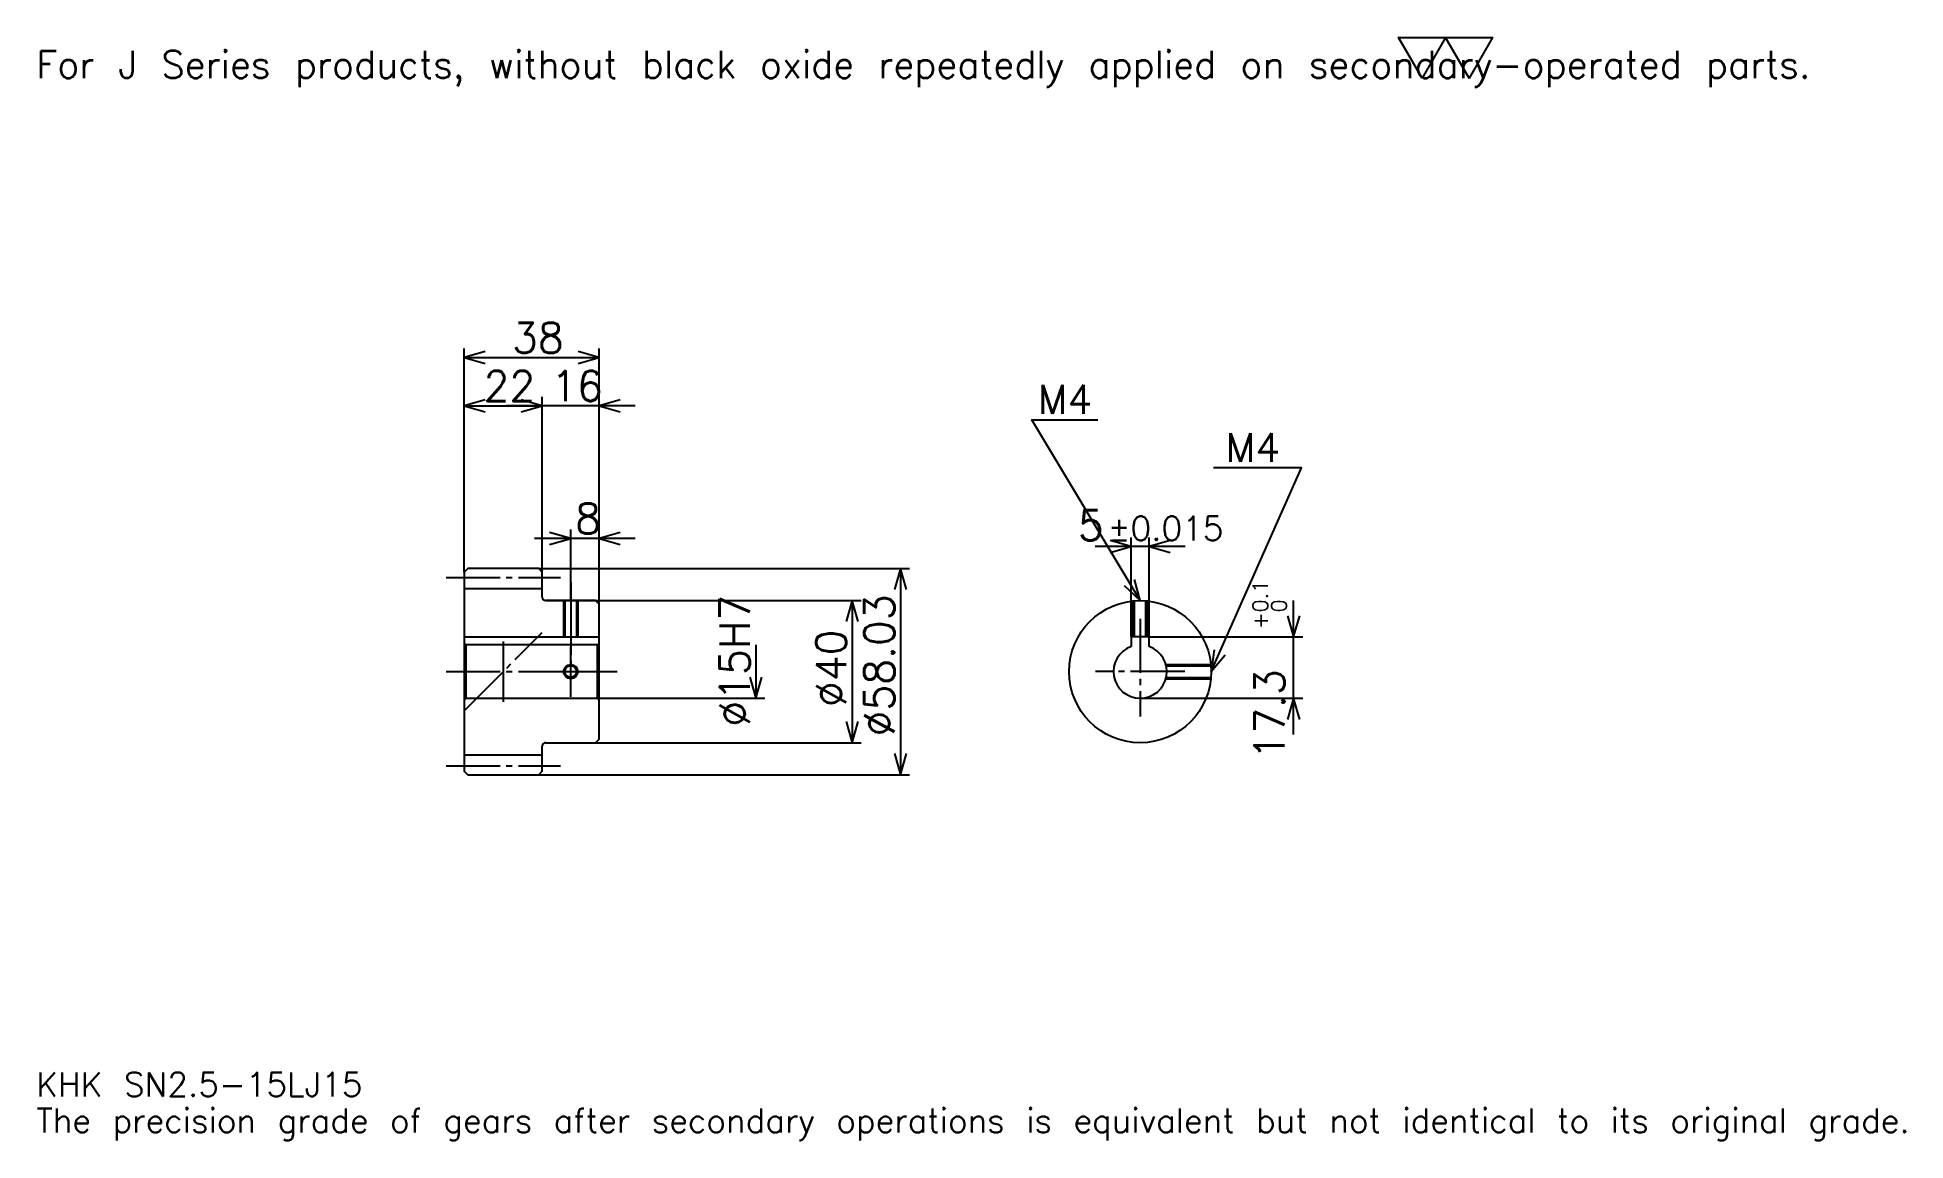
# Model space of a CAD drawing. Extents: x 17 to 543, y 6 to 317.
import ezdxf

# ---------------------------------------------------------------- set-up
doc = ezdxf.new("R2010")
doc.units = 0
doc.linetypes.add('DASHDOT', pattern=[20.347826, 15.26087, -1.695652, 1.695652, -1.695652])
doc.layers.get('0').update_dxf_attribs({"linetype": 'CONTINUOUS'})
doc.layers.add('DASHDOT', color=6, linetype='DASHDOT')
doc.styles.add('KANJI', font='TXT', dxfattribs={"bigfont": 'BIGFONT'})

msp = doc.modelspace()

# ---------------------------------------------------------------- linework, layer by layer
at = {"color": 5}
for p, q in [((137.347839, 167.212158), (137.347839, 229.103455)), ((137.347839, 226.559982), (175.347839, 226.559982)), ((175.347839, 167.212158), (175.347839, 229.103455)), ((137.347839, 212.994751), (159.347839, 212.994751)), ((185.521759, 212.994751), (149.17392, 212.994751)), ((159.347839, 167.212158), (159.347839, 215.538239)), ((185.521759, 175.690414), (157.17392, 175.690414)), ((167.347839, 167.212158), (167.347839, 178.233887)), ((325.108704, 147.995651), (325.108704, 175.973907)), ((330.108704, 147.995651), (330.108704, 175.973907)), ((340.282623, 173.430435), (314.934784, 173.430435)), ((137.347839, 166.212158), (137.347839, 167.212158)), ((158.347839, 167.212158), (175.347839, 167.212158)), ((159.347839, 166.212158), (159.347839, 167.212158)), ((167.347839, 158.195648), (167.347839, 167.212158)), ((167.347839, 158.195648), (167.347839, 167.212158)), ((175.347839, 167.212158), (262.67392, 167.212158)), ((175.347839, 157.195648), (175.347839, 167.212158)), ((260.130432, 167.212158), (260.130432, 109.179146)), ((160.347839, 158.195648), (175.347839, 158.195648)), ((175.347839, 158.195648), (249.108704, 158.195648)), ((246.565231, 158.195648), (246.565231, 118.195648)), ((370.804352, 120.521736), (370.804352, 158.169556)), ((330.108704, 147.995651), (373.347839, 147.995651)), ((219.434799, 145.695648), (219.434799, 130.695648)), ((175.347839, 130.695648), (221.978271, 130.695648)), ((327.608704, 130.695648), (373.347839, 130.695648)), ((160.347839, 118.195648), (175.347839, 118.195648)), ((175.347839, 118.195648), (249.108704, 118.195648)), ((158.347839, 109.179146), (175.347839, 109.179146)), ((175.347839, 109.179146), (262.67392, 109.179146))]:
    msp.add_line(p, q, dxfattribs=at)
at = {"color": 4}
for p, q in [((137.347839, 161.587158), (159.347839, 161.587158)), ((137.347839, 147.995651), (175.347839, 147.995651)), ((137.847839, 145.695648), (137.847839, 130.695648)), ((174.847839, 145.695648), (175.347839, 146.195648)), ((174.847839, 130.695648), (175.347839, 130.195648)), ((137.347839, 114.804146), (159.347839, 114.804146))]:
    msp.add_line(p, q, dxfattribs=at)
at = {"color": 7}
msp.add_line((148.347839, 146.673904), (148.347839, 129.717392), dxfattribs=at)
msp.add_lwpolyline([(406.956512, 305.217377), (400.343475, 316.679993), (426.795654, 316.679993), (420.182587, 305.217377), (413.56955, 316.679993), (406.956512, 305.217377)], dxfattribs=at)
at = {"color": 5}
for points in [[(143.282623, 228.255646), (137.347839, 226.559982), (143.282623, 224.864319)], [(169.413055, 224.864319), (175.347839, 226.559982), (169.413055, 228.255646)], [(143.282623, 214.690414), (137.347839, 212.994751), (143.282623, 211.299103)], [(153.413055, 211.299103), (159.347839, 212.994751), (153.413055, 214.690414)], [(153.413055, 211.299103), (159.347839, 212.994751), (153.413055, 214.690414)], [(181.282623, 214.690414), (175.347839, 212.994751), (181.282623, 211.299103)], [(327.608704, 158.195648), (297.086975, 209.065216), (315.739136, 209.065216)], [(347.608704, 138.195648), (373.043488, 195.5), (348.286957, 195.5)], [(161.413055, 173.994766), (167.347839, 175.690414), (161.413055, 177.386063)], [(181.282623, 177.386063), (175.347839, 175.690414), (181.282623, 173.994766)], [(319.17392, 171.734772), (325.108704, 173.430435), (319.17392, 175.126083)], [(336.043488, 175.126083), (330.108704, 173.430435), (336.043488, 171.734772)], [(261.826111, 161.277374), (260.130432, 167.212158), (258.434784, 161.277374)], [(323.101257, 162.412277), (327.608704, 158.195648), (326.009277, 164.157089)], [(248.260895, 152.260864), (246.565231, 158.195648), (244.869568, 152.260864)], [(369.108704, 153.930435), (370.804352, 147.995651), (372.5, 153.930435)], [(348.466522, 144.308014), (347.608704, 138.195648), (351.566223, 142.932205)], [(217.739136, 136.630432), (219.434799, 130.695648), (221.130463, 136.630432)], [(372.5, 124.760864), (370.804352, 130.695648), (369.108704, 124.760864)], [(244.869568, 124.130432), (246.565231, 118.195648), (248.260895, 124.130432)], [(258.434784, 115.113922), (260.130432, 109.179146), (261.826111, 115.113922)]]:
    msp.add_lwpolyline(points, dxfattribs=at)
at = {"color": 4}
for points in [[(159.347839, 159.195648), (159.347839, 166.212158), (158.347839, 167.212158), (138.347839, 167.212158), (137.347839, 166.212158), (137.347839, 130.195648)], [(160.347839, 118.195648), (174.347839, 118.195648), (175.347839, 119.195648), (175.347839, 157.195648), (174.347839, 158.195648), (160.347839, 158.195648)], [(165.347839, 158.195648), (165.347839, 147.995651)], [(165.727844, 158.195648), (165.727844, 147.995651)], [(168.967834, 158.195648), (168.967834, 147.995651)], [(169.347839, 158.195648), (169.347839, 147.995651)], [(325.608704, 147.995651), (325.608704, 158.095398)], [(325.988708, 147.995651), (325.988708, 158.129929)], [(329.228699, 147.995651), (329.228699, 158.129929)], [(329.608704, 147.995651), (329.608704, 158.095398)], [(330.108704, 145.266724), (330.108704, 147.995651), (325.108704, 147.995651), (325.108704, 145.266724)], [(137.347839, 130.195648), (137.847839, 130.695648), (174.847839, 130.695648), (174.847839, 145.695648), (137.847839, 145.695648), (137.347839, 146.195648)], [(334.837097, 140.195648), (347.508453, 140.195648)], [(334.931641, 139.815643), (347.542969, 139.815643)], [(334.837097, 136.195648), (347.508453, 136.195648)], [(334.931641, 136.575653), (347.542969, 136.575653)], [(137.347839, 130.195648), (137.347839, 110.179146), (138.347839, 109.179146), (158.347839, 109.179146), (159.347839, 110.179146), (159.347839, 117.195648)]]:
    msp.add_lwpolyline(points, dxfattribs=at)
for centre, radius in [((327.608704, 138.195648), 20), ((167.347839, 138.195648), 1.62)]:
    msp.add_circle(centre, radius, dxfattribs=at)
at = {"color": 7}
msp.add_circle((167.347839, 138.195648), 2, dxfattribs=at)
at = {"color": 4}
for centre, radius, start, end in [((160.347839, 159.195648), 1, 180, 270), ((327.608704, 138.195648), 7.5, 109.47122094, 70.52877906), ((160.347839, 117.195648), 1, 90, 180)]:
    msp.add_arc(centre, radius, start, end, dxfattribs=at)
at = {"layer": 'DASHDOT', "color": 7}
for p, q in [((132.26088, 164.712158), (164.434799, 164.712158)), ((167.347839, 158.195648), (167.347839, 138.195648)), ((327.608704, 153.082611), (327.608704, 125.608688)), ((137.347839, 127.195648), (159.347839, 149.195648)), ((132.26088, 138.195648), (180.434799, 138.195648)), ((340.195679, 138.195648), (315.021759, 138.195648)), ((132.26088, 111.679146), (164.434799, 111.679146))]:
    msp.add_line(p, q, dxfattribs=at)
for points in [[(167.347839, 163.282608), (167.347839, 142.908691)], [(167.347839, 131.108688), (167.347839, 145.282608)], [(160.26088, 138.195648), (174.434799, 138.195648)]]:
    msp.add_lwpolyline(points, dxfattribs=at)

# ---------------------------------------------------------------- texts
at = {"color": 7, "style": 'KANJI'}
for s, height, p in [('For J Series products, without black oxide repeatedly applied on secondary-operated parts.', 7.630435, (16.956522, 305.217377)), ('38', 8.478261, (150.836975, 227.916504)), ('22', 8.478261, (142.836975, 214.351288)), ('16', 8.478261, (161.836975, 214.351288)), ('M4', 8.139131, (298.782623, 210.760864)), ('M4', 8.139131, (351.678284, 197.195648)), ('8', 8.478261, (168.592407, 177.046936)), ('5', 8.478261, (310.10791, 175.126083)), ('%%p0.015', 6.782609, (318.500336, 175.126083)), ('KHK SN2.5-15LJ15', 6.782609, (16.956522, 18.652174)), ('The precision grade of gears after secondary operations is equivalent but not identical to its original grade.', 6.782609, (16.956522, 8.478261))]:
    msp.add_text(s, height=height, dxfattribs=at).set_placement(p)
for s, height, p in [('%%c15H7', 8.478261, (217.739136, 122.722824)), ('%%c58.03', 8.478261, (258.434784, 119.967384)), ('0.1', 4.23913, (363.513062, 154.886185)), ('0', 4.23913, (368.769562, 154.886185)), ('+', 4.23913, (363.513062, 150.138351)), ('%%c40', 8.478261, (244.869568, 128.233688)), ('17.3', 8.478261, (368.260864, 113.441086))]:
    msp.add_text(s, height=height, rotation=90, dxfattribs=at).set_placement(p)

doc.saveas('drawing.dxf')
